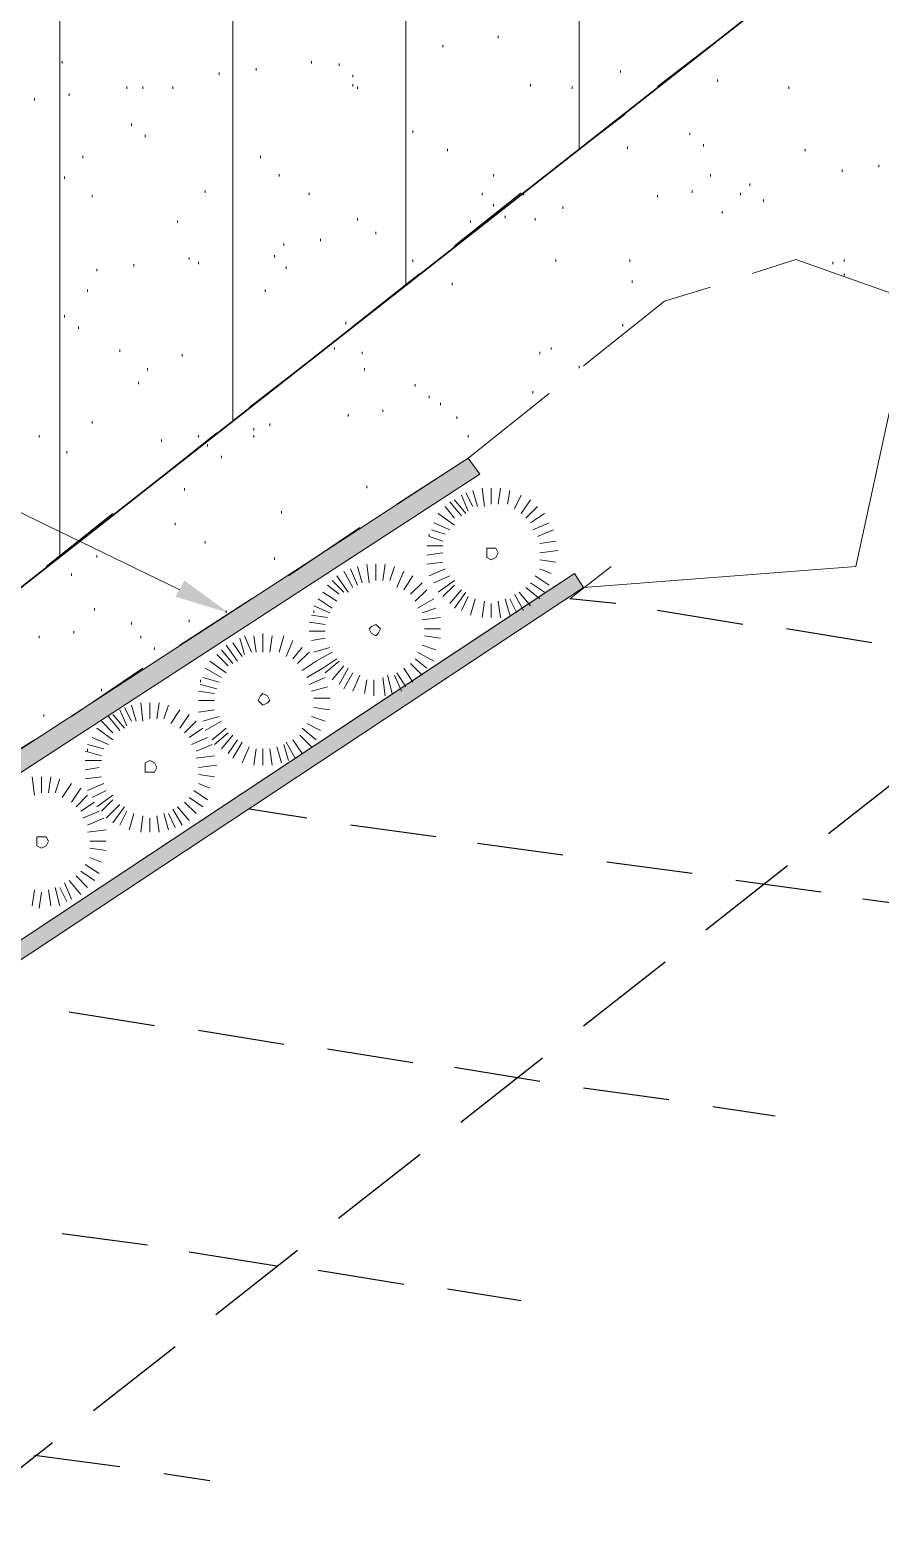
# Model space of a CAD drawing. Header units: inches. Extents: x 10 to 486, y 7 to 426.
# Drawn here: x 296.41 to 320.98, y 313.58 to 356.85 of the extents above; entities that cross this region are included whole.
import ezdxf

# ---------------------------------------------------------------- set-up
doc = ezdxf.new("R2010")
doc.units = ezdxf.units.IN
doc.header["$LTSCALE"] = 3
doc.header["$MEASUREMENT"] = 0
doc.linetypes.add('DASHEDX2', pattern=[1.5, 1, -0.5])
doc.layers.add('Building Setbacks', color=1, linetype='DASHEDX2')
doc.layers.add('PDF_Solid Fills', color=7, linetype='Continuous')
doc.layers.add('PDF_Geometry', color=7, linetype='Continuous', true_color=0x999999)

msp = doc.modelspace()

# ---------------------------------------------------------------- linework, layer by layer
at = {"layer": 'Building Setbacks'}
msp.add_lwpolyline([(82.279, 147.535), (358.622, 364.348)], dxfattribs=at)
at = {"layer": 'PDF_Geometry', "color": 7, "lineweight": 35}
msp.add_lwpolyline([(152.877, 30.217), (376.677, 27.083), (379.477, 363.817), (346.277, 380.083), (56.61, 152.817)], close=True, dxfattribs=at)
at = {"layer": 'PDF_Geometry', "color": 9, "lineweight": 13, "true_color": 0xbbbbbb}
for points in [[(312.277, 353.417), (312.277, 378.883)], [(307.277, 349.483), (307.277, 374.95)], [(302.277, 345.55), (302.277, 371.017)], [(297.277, 341.683), (297.277, 367.083)]]:
    msp.add_lwpolyline(points, dxfattribs=at)
at = {"layer": 'PDF_Geometry', "lineweight": 13}
for points in [[(340.877, 356.15), (338.477, 356.683), (332.477, 355.083), (321.943, 349.017), (320.277, 341.35), (312.41, 340.75), (283.677, 321.75), (263.477, 306.483), (258.21, 296.683), (248.477, 288.017), (245.01, 283.083), (210.277, 256.083), (180.143, 230.817), (171.877, 223.95), (171.677, 206.017), (182.943, 199.55), (174.743, 190.75), (170.743, 184.083), (169.877, 168.15)], [(309.943, 356.683), (309.943, 356.617)], [(307.277, 356.283), (307.277, 356.217)], [(308.343, 356.417), (308.343, 356.35)], [(297.343, 355.95), (297.343, 355.883)], [(302.943, 355.75), (302.943, 355.683)], [(304.543, 355.95), (304.543, 355.883)], [(305.343, 355.883), (305.343, 355.817)], [(313.477, 355.683), (313.477, 355.617)], [(301.877, 355.617), (301.877, 355.55)], [(305.743, 355.55), (305.743, 355.483)], [(305.743, 355.283), (305.743, 355.217)], [(310.877, 355.283), (310.877, 355.217)], [(316.277, 355.417), (316.277, 355.35)], [(296.543, 354.883), (296.543, 354.817)], [(297.543, 355.017), (297.543, 354.95)], [(299.21, 355.217), (299.21, 355.15)], [(299.677, 355.217), (299.677, 355.15)], [(300.543, 355.217), (300.543, 355.15)], [(305.877, 355.217), (305.877, 355.15)], [(312.077, 355.217), (312.077, 355.15)], [(318.343, 355.217), (318.343, 355.15)], [(299.343, 354.15), (299.343, 354.083)], [(307.477, 353.95), (307.477, 353.883)], [(299.743, 353.817), (299.743, 353.75)], [(315.477, 353.883), (315.477, 353.817)], [(315.877, 353.55), (315.877, 353.483)], [(297.943, 353.217), (297.943, 353.15)], [(303.077, 353.217), (303.077, 353.15)], [(308.477, 353.417), (308.477, 353.35)], [(313.677, 353.483), (313.677, 353.417)], [(318.81, 353.417), (318.81, 353.35)], [(303.61, 352.683), (303.61, 352.617)], [(309.81, 352.683), (309.81, 352.617)], [(316.077, 352.683), (316.077, 352.617)], [(319.877, 352.817), (319.877, 352.75)], [(320.943, 352.95), (320.943, 352.883)], [(297.41, 352.617), (297.41, 352.55)], [(301.477, 352.217), (301.477, 352.15)], [(315.543, 352.217), (315.543, 352.15)], [(317.21, 352.417), (317.21, 352.35)], [(298.21, 352.083), (298.21, 352.017)], [(304.477, 352.15), (304.477, 352.083)], [(309.477, 352.15), (309.477, 352.083)], [(309.81, 351.817), (309.81, 351.75)], [(310.677, 352.15), (310.677, 352.083)], [(314.543, 352.083), (314.543, 352.017)], [(316.943, 352.15), (316.943, 352.083)], [(317.61, 351.95), (317.61, 351.883)], [(300.677, 351.35), (300.677, 351.283)], [(305.877, 351.417), (305.877, 351.35)], [(309.143, 351.35), (309.143, 351.283)], [(310.143, 351.483), (310.143, 351.417)], [(311.01, 351.417), (311.01, 351.35)], [(311.81, 351.75), (311.81, 351.683)], [(316.41, 351.617), (316.41, 351.55)], [(306.41, 351.017), (306.41, 350.95)], [(303.743, 350.683), (303.743, 350.617)], [(304.81, 350.817), (304.81, 350.75)], [(299.41, 350.083), (299.41, 350.017)], [(301.01, 350.283), (301.01, 350.217)], [(301.277, 350.15), (301.277, 350.083)], [(303.477, 350.35), (303.477, 350.283)], [(307.477, 350.217), (307.477, 350.15)], [(311.61, 350.217), (311.61, 350.15)], [(313.743, 350.217), (313.743, 350.15)], [(323.41, 349.883), (321.943, 349.017), (318.543, 350.217), (317.277, 349.817)], [(319.61, 350.15), (319.61, 350.083)], [(319.943, 350.217), (319.943, 350.15)], [(298.343, 349.95), (298.343, 349.883)], [(303.81, 350.017), (303.81, 349.95)], [(313.81, 349.617), (313.81, 349.55)], [(319.943, 349.817), (319.943, 349.75)], [(298.077, 349.35), (298.077, 349.283)], [(303.21, 349.35), (303.21, 349.283)], [(308.61, 349.55), (308.61, 349.483)], [(316.077, 349.417), (314.743, 349.017), (312.41, 347.15)], [(297.41, 348.617), (297.41, 348.55)], [(305.543, 348.417), (305.543, 348.35)], [(313.543, 348.35), (313.543, 348.283)], [(297.81, 348.283), (297.81, 348.217)], [(299.01, 347.617), (299.01, 347.55)], [(300.81, 347.483), (300.81, 347.417)], [(305.21, 347.683), (305.21, 347.617)], [(306.01, 347.55), (306.01, 347.483)], [(311.143, 347.55), (311.143, 347.483)], [(311.477, 347.683), (311.477, 347.617)], [(299.81, 347.083), (299.81, 347.017)], [(306.077, 347.083), (306.077, 347.017)], [(312.277, 347.15), (312.277, 347.083)], [(299.543, 346.683), (299.543, 346.617)], [(307.543, 346.617), (307.543, 346.55)], [(311.41, 346.35), (309.077, 344.483), (307.01, 343.15)], [(307.943, 346.283), (307.943, 346.217)], [(310.943, 346.417), (310.943, 346.35)], [(305.61, 345.75), (305.61, 345.683)], [(306.61, 345.883), (306.61, 345.817)], [(308.277, 346.083), (308.277, 346.017)], [(298.21, 345.55), (298.21, 345.483)], [(302.877, 345.35), (302.877, 345.283)], [(303.343, 345.483), (303.343, 345.417)], [(308.743, 345.683), (308.743, 345.617)], [(296.677, 345.15), (296.677, 345.083)], [(300.21, 345.017), (300.21, 344.95)], [(301.277, 345.15), (301.277, 345.083)], [(301.543, 344.883), (301.543, 344.817)], [(302.877, 345.15), (302.877, 345.083)], [(309.077, 345.15), (309.077, 345.083)], [(297.477, 344.683), (297.477, 344.617)], [(301.943, 344.55), (301.943, 344.483)], [(300.877, 343.617), (300.877, 343.55)], [(306.143, 343.683), (306.143, 343.617)], [(309.21, 343.55), (309.343, 343.083)], [(309.477, 343.617), (309.543, 343.083)], [(309.743, 343.617), (309.743, 343.15)], [(310.01, 343.617), (309.943, 343.15)], [(310.277, 343.55), (310.21, 343.15)], [(308.543, 343.217), (308.877, 342.817)], [(308.677, 343.283), (309.01, 342.883)], [(308.877, 343.417), (309.077, 342.95)], [(309.01, 343.483), (309.21, 343.083)], [(310.61, 343.417), (310.41, 343.017)], [(310.877, 343.283), (310.61, 342.883)], [(303.677, 342.95), (303.677, 342.883)], [(308.21, 342.883), (308.677, 342.55)], [(308.41, 343.083), (308.677, 342.75)], [(311.077, 343.083), (310.743, 342.75)], [(311.277, 342.883), (310.877, 342.617)], [(300.61, 342.617), (300.61, 342.55)], [(305.943, 342.483), (303.877, 341.083)], [(307.943, 342.283), (307.943, 342.217), (308.343, 342.083)], [(308.01, 342.417), (308.41, 342.283)], [(308.077, 342.617), (308.543, 342.417)], [(311.41, 342.617), (310.943, 342.417)], [(311.543, 342.417), (311.077, 342.217)], [(301.477, 342.083), (301.477, 342.017)], [(307.877, 341.95), (308.343, 341.95)], [(311.61, 342.083), (311.143, 342.017)], [(311.677, 341.817), (311.143, 341.75)], [(298.343, 341.683), (298.343, 341.617)], [(303.477, 341.617), (303.477, 341.55)], [(306.143, 341.417), (306.21, 340.883)], [(306.41, 341.417), (306.41, 340.95)], [(306.677, 341.417), (306.61, 340.95)], [(307.877, 341.683), (308.343, 341.75)], [(307.877, 341.417), (308.343, 341.483)], [(311.61, 341.483), (311.143, 341.55)], [(297.61, 341.15), (297.61, 341.083)], [(305.143, 340.95), (305.477, 340.617)], [(305.277, 341.083), (305.61, 340.617)], [(305.477, 341.217), (305.743, 340.75)], [(305.677, 341.283), (305.877, 340.817)], [(305.877, 341.35), (306.01, 340.883)], [(306.943, 341.35), (306.81, 340.95)], [(307.21, 341.217), (307.01, 340.75)], [(307.477, 341.083), (307.21, 340.683)], [(307.943, 341.083), (308.41, 341.283)], [(308.077, 340.883), (308.543, 341.083)], [(308.21, 340.617), (308.677, 340.95)], [(311.41, 340.817), (311.01, 341.083)], [(311.143, 341.283), (311.477, 341.15)], [(304.877, 340.617), (305.277, 340.35)], [(305.01, 340.817), (305.343, 340.55)], [(307.743, 340.883), (307.41, 340.55)], [(307.877, 340.683), (307.543, 340.35)], [(308.343, 340.483), (308.677, 340.817)], [(308.543, 340.283), (308.877, 340.683)], [(308.677, 340.15), (309.01, 340.617)], [(310.677, 340.083), (310.41, 340.55)], [(310.877, 340.217), (310.543, 340.617)], [(311.143, 340.417), (310.743, 340.75)], [(311.277, 340.617), (310.877, 340.883)], [(298.277, 340.15), (298.277, 340.083)], [(302.81, 340.417), (300.743, 339.083)], [(302.077, 340.083), (302.077, 340.017)], [(304.61, 340.217), (305.077, 340.017)], [(304.61, 340.083), (304.61, 340.017)], [(304.743, 340.417), (305.143, 340.15)], [(308.077, 340.417), (307.61, 340.15)], [(308.143, 340.15), (307.743, 340.017)], [(308.877, 340.083), (309.077, 340.483)], [(309.143, 339.95), (309.277, 340.417)], [(309.477, 339.883), (309.543, 340.35)], [(309.743, 339.883), (309.743, 340.283)], [(310.01, 339.883), (309.943, 340.35)], [(310.277, 339.95), (310.143, 340.417)], [(310.477, 340.017), (310.277, 340.417)], [(299.343, 339.75), (299.343, 339.683)], [(301.01, 339.817), (301.01, 339.75)], [(304.477, 339.75), (304.943, 339.683)], [(304.543, 339.95), (305.01, 339.883)], [(308.277, 339.883), (307.743, 339.817)], [(296.677, 339.35), (296.677, 339.283)], [(297.677, 339.483), (297.677, 339.417)], [(299.61, 339.35), (299.61, 339.283)], [(302.477, 339.283), (302.61, 338.817)], [(302.61, 339.35), (302.81, 338.883)], [(302.877, 339.35), (302.943, 338.883)], [(303.143, 339.417), (303.143, 338.883)], [(303.41, 339.35), (303.343, 338.883)], [(303.743, 339.35), (303.61, 338.883)], [(304.01, 339.217), (303.81, 338.75)], [(304.477, 339.483), (304.943, 339.483)], [(304.543, 339.217), (304.943, 339.283)], [(308.277, 339.55), (307.81, 339.55)], [(308.277, 339.283), (307.81, 339.35)], [(300.01, 339.017), (300.01, 338.95)], [(301.81, 338.817), (302.143, 338.483)], [(301.943, 338.95), (302.277, 338.55)], [(302.077, 339.083), (302.41, 338.617)], [(302.277, 339.15), (302.543, 338.75)], [(304.277, 339.017), (304.01, 338.683)], [(304.477, 338.883), (304.143, 338.55)], [(305.143, 338.883), (304.677, 338.617), (304.277, 338.35)], [(304.61, 338.883), (305.077, 339.017)], [(308.077, 338.617), (307.61, 338.883)], [(307.743, 339.083), (308.143, 338.95)], [(299.677, 338.417), (297.61, 337.017)], [(301.477, 338.417), (301.943, 338.15)], [(301.61, 338.617), (302.077, 338.283)], [(305.277, 338.683), (304.877, 338.417), (304.41, 338.15)], [(304.943, 338.283), (305.343, 338.617)], [(305.143, 338.083), (305.477, 338.483)], [(305.343, 337.95), (305.61, 338.417)], [(307.477, 338.017), (307.21, 338.417)], [(307.743, 338.217), (307.41, 338.55)], [(307.877, 338.417), (307.543, 338.683)], [(301.343, 338.083), (301.343, 338.017)], [(301.343, 337.95), (301.81, 337.817)], [(301.41, 338.15), (301.877, 338.017)], [(304.943, 338.15), (304.477, 337.95)], [(305.477, 337.817), (305.743, 338.283)], [(305.743, 337.75), (305.943, 338.217)], [(306.077, 337.683), (306.143, 338.083)], [(306.343, 337.617), (306.343, 338.083)], [(306.677, 337.617), (306.61, 338.15)], [(306.877, 337.683), (306.743, 338.217)], [(307.143, 337.75), (306.943, 338.217)], [(307.277, 337.883), (307.01, 338.283)], [(298.477, 337.817), (298.477, 337.75)], [(301.277, 337.75), (301.743, 337.683)], [(301.277, 337.483), (301.743, 337.483)], [(305.01, 337.883), (304.543, 337.75)], [(305.077, 337.55), (304.61, 337.55)], [(296.81, 337.083), (296.81, 337.017)], [(298.81, 337.083), (299.143, 336.683)], [(299.01, 337.217), (299.21, 336.75)], [(299.143, 337.283), (299.343, 336.883)], [(299.343, 337.35), (299.477, 336.883)], [(299.61, 337.417), (299.677, 336.883)], [(299.877, 337.417), (299.877, 336.95)], [(300.143, 337.417), (300.077, 336.95)], [(300.41, 337.35), (300.277, 336.95)], [(300.743, 337.217), (300.477, 336.817)], [(301.01, 337.083), (300.743, 336.683)], [(301.277, 337.15), (301.743, 337.217)], [(305.077, 337.217), (304.61, 337.283)], [(298.343, 336.683), (298.81, 336.35)], [(298.477, 336.883), (298.81, 336.55)], [(298.677, 337.017), (299.01, 336.617)], [(301.21, 336.883), (300.877, 336.55)], [(301.41, 336.683), (301.01, 336.417)], [(301.41, 336.883), (301.877, 337.017)], [(301.477, 336.617), (301.943, 336.883)], [(301.677, 336.35), (302.077, 336.683)], [(304.677, 336.35), (304.277, 336.683)], [(304.81, 336.617), (304.41, 336.817)], [(304.543, 337.017), (304.943, 336.883)], [(296.543, 336.35), (294.41, 335.017)], [(298.077, 336.217), (298.543, 336.083)], [(298.21, 336.417), (298.677, 336.217)], [(301.543, 336.417), (301.077, 336.217)], [(301.677, 336.217), (301.21, 336.017)], [(301.743, 336.217), (302.143, 336.55)], [(301.943, 336.083), (302.277, 336.483)], [(302.143, 335.95), (302.41, 336.35)], [(302.277, 335.817), (302.543, 336.283)], [(303.877, 335.75), (303.743, 336.217)], [(304.077, 335.817), (303.81, 336.283)], [(304.277, 335.95), (304.01, 336.35)], [(304.543, 336.15), (304.21, 336.483)], [(298.01, 336.017), (298.477, 335.883)], [(298.01, 335.75), (298.477, 335.75)], [(298.077, 336.083), (298.077, 336.017)], [(301.743, 335.883), (301.21, 335.817)], [(302.543, 335.683), (302.743, 336.15)], [(302.877, 335.617), (302.943, 336.083)], [(303.143, 335.617), (303.143, 336.083)], [(303.41, 335.617), (303.343, 336.083)], [(303.677, 335.683), (303.543, 336.15)], [(298.01, 335.483), (298.41, 335.55)], [(301.81, 335.617), (301.277, 335.55)], [(301.743, 335.283), (301.277, 335.35)], [(296.477, 335.283), (296.543, 334.75)], [(296.743, 335.283), (296.743, 334.817)], [(297.01, 335.283), (296.943, 334.817)], [(297.277, 335.217), (297.143, 334.817)], [(297.61, 335.083), (297.343, 334.683)], [(297.877, 334.95), (297.61, 334.55)], [(298.01, 335.217), (298.477, 335.283)], [(298.077, 334.883), (298.543, 335.083)], [(301.277, 335.083), (301.61, 334.95)], [(298.077, 334.75), (297.743, 334.417)], [(298.277, 334.55), (297.877, 334.283)], [(298.21, 334.683), (298.61, 334.883)], [(298.343, 334.417), (298.81, 334.75)], [(298.477, 334.283), (298.81, 334.617)], [(298.61, 334.083), (299.01, 334.483)], [(301.21, 334.217), (300.877, 334.55)], [(301.41, 334.417), (301.01, 334.683)], [(301.543, 334.617), (301.143, 334.883)], [(298.41, 334.283), (297.943, 334.083)], [(298.543, 334.083), (298.077, 333.883)], [(298.81, 333.95), (299.143, 334.417)], [(299.01, 333.883), (299.21, 334.283)], [(299.277, 333.75), (299.41, 334.217)], [(299.61, 333.683), (299.677, 334.15)], [(299.877, 333.683), (299.877, 334.083)], [(300.143, 333.683), (300.077, 334.15)], [(300.41, 333.75), (300.277, 334.217)], [(300.61, 333.817), (300.41, 334.217)], [(300.81, 333.883), (300.543, 334.35)], [(301.01, 334.017), (300.677, 334.417)], [(298.61, 333.75), (298.077, 333.683)], [(298.61, 333.417), (298.143, 333.417)], [(298.61, 333.15), (298.143, 333.217)], [(298.41, 332.483), (298.01, 332.75)], [(298.143, 332.95), (298.477, 332.817)], [(298.077, 332.083), (297.743, 332.417)], [(298.277, 332.283), (297.877, 332.55)], [(296.477, 331.55), (296.543, 332.017)], [(296.677, 331.483), (296.743, 331.95)], [(297.01, 331.55), (296.943, 332.017)], [(297.277, 331.55), (297.143, 332.083)], [(297.477, 331.683), (297.277, 332.083)], [(297.61, 331.75), (297.41, 332.217)], [(297.877, 331.883), (297.543, 332.283)]]:
    msp.add_lwpolyline(points, dxfattribs=at)
at = {"layer": 'PDF_Geometry', "color": 7, "lineweight": 13}
for points in [[(314.543, 355.217), (316.543, 356.75)], [(311.61, 352.883), (313.61, 354.417)], [(308.677, 350.617), (310.61, 352.15)], [(305.743, 348.283), (307.677, 349.817)], [(302.743, 345.95), (304.743, 347.483)], [(299.81, 343.617), (301.81, 345.217)], [(296.877, 341.35), (298.81, 342.883)]]:
    msp.add_lwpolyline(points, dxfattribs=at)
at = {"layer": 'PDF_Geometry', "color": 9, "lineweight": 13, "true_color": 0xbbbbbb}
for points in [[(247.677, 290.35), (256.943, 306.75), (282.21, 326.35), (309.41, 344.017), (309.077, 344.483), (281.877, 326.817), (256.543, 307.15), (247.143, 290.617)], [(248.143, 288.417), (257.81, 297.017), (263.077, 306.817), (283.41, 322.15), (312.143, 341.15), (312.41, 340.75), (283.677, 321.75), (263.477, 306.483), (258.21, 296.683), (248.477, 288.017)]]:
    msp.add_lwpolyline(points, close=True, dxfattribs=at)
at = {"layer": 'PDF_Geometry', "color": 8, "lineweight": 13, "true_color": 0x767676}
msp.add_lwpolyline([(300.743, 340.683), (294.677, 343.617), (293.077, 343.617)], dxfattribs=at)
at = {"layer": 'PDF_Geometry', "lineweight": 13}
for points in [[(309.943, 341.75), (309.877, 341.883), (309.61, 341.883), (309.61, 341.617), (309.743, 341.55), (309.877, 341.617)], [(306.543, 339.55), (306.477, 339.617), (306.41, 339.683), (306.277, 339.617), (306.21, 339.55), (306.277, 339.417), (306.41, 339.35), (306.477, 339.417)], [(303.343, 337.483), (303.277, 337.617), (303.143, 337.683), (303.077, 337.617), (303.01, 337.483), (303.077, 337.417), (303.143, 337.35), (303.277, 337.417)], [(300.077, 335.55), (300.01, 335.683), (299.877, 335.75), (299.743, 335.683), (299.743, 335.417), (300.01, 335.417)], [(296.943, 333.417), (296.877, 333.55), (296.61, 333.55), (296.61, 333.283), (296.743, 333.217), (296.877, 333.283)]]:
    msp.add_lwpolyline(points, close=True, dxfattribs=at)
at = {"layer": 'PDF_Geometry', "color": 7, "lineweight": 18}
msp.add_lwpolyline([(313.21, 341.35), (312.01, 340.417)], dxfattribs=at)
at = {"layer": 'PDF_Geometry', "color": 7, "lineweight": 25}
for points in [[(313.343, 340.283), (312.01, 340.417)], [(317.01, 339.683), (314.543, 340.083)], [(320.743, 339.15), (318.277, 339.55)], [(304.41, 334.083), (302.743, 334.35)], [(308.143, 333.55), (305.677, 333.883)], [(311.81, 333.017), (309.343, 333.35)], [(315.543, 332.483), (313.077, 332.817)], [(319.277, 331.95), (316.81, 332.283)], [(322.943, 331.417), (320.477, 331.75)], [(300.01, 328.083), (297.543, 328.483)], [(303.743, 327.55), (301.277, 327.95)], [(307.477, 327.017), (305.01, 327.417)], [(311.143, 326.483), (308.677, 326.883)], [(314.877, 325.95), (312.41, 326.283)], [(317.943, 325.483), (316.143, 325.75)], [(299.81, 321.75), (297.343, 322.083)], [(303.543, 321.15), (301.01, 321.55)], [(307.21, 320.617), (304.743, 321.017)], [(310.61, 320.15), (308.477, 320.483)], [(299.01, 315.35), (296.543, 315.683)], [(301.61, 314.95), (300.277, 315.15)]]:
    msp.add_lwpolyline(points, dxfattribs=at)
at = {"layer": 'PDF_Solid Fills', "color": 253, "lineweight": 13, "true_color": 0x999999, "transparency": 33554559}
for points in [[(309.077, 344.483), (308.343, 344.017), (309.41, 344.017)], [(308.343, 344.017), (281.877, 326.817), (282.943, 326.817)], [(308.343, 344.017), (309.41, 344.017), (282.943, 326.817)], [(312.143, 341.15), (311.477, 340.75), (312.41, 340.75)], [(311.477, 340.75), (283.41, 322.15), (284.277, 322.15)], [(311.477, 340.75), (312.41, 340.75), (284.277, 322.15)]]:
    msp.add_solid(points, dxfattribs=at)
at = {"layer": 'PDF_Solid Fills', "color": 8, "lineweight": 13, "true_color": 0x767676, "transparency": 33554559}
msp.add_solid([(300.877, 340.95), (302.143, 340.017), (300.61, 340.483)], dxfattribs=at)

doc.saveas('drawing.dxf')
